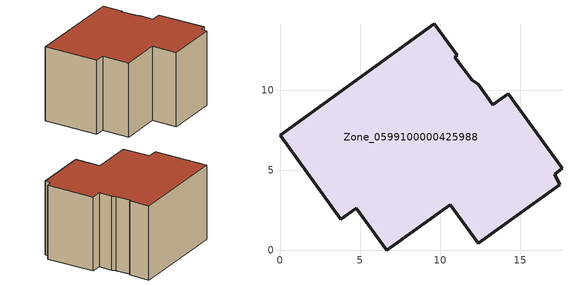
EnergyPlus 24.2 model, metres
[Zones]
Zone_0599100000425988
 floor ground (C_G): 13.3,9.07 14.26,9.77 17.61,5.12 17.16,4.74 17.46,4.09 12.38,0.42 10.62,2.84 6.67,0 4.76,2.6 3.8,1.92 0,7.18 9.64,14.14 11.05,12.18 10.9,12.06 12.02,10.62 12.37,10.35 z0
 wall outside (C_F): 11.05,12.18 9.64,14.14 0,7.18 3.8,1.92 4.76,2.6 6.67,0 10.62,2.84 12.38,0.42 17.46,4.09 17.16,4.74 17.61,5.12 14.26,9.77 13.3,9.07 12.37,10.35 12.02,10.62 10.9,12.06 11.05,12.18 z0:8.77
 roof outside (C_R): 13.3,9.07 12.37,10.35 12.02,10.62 10.9,12.06 11.05,12.18 9.64,14.14 0,7.18 3.8,1.92 4.76,2.6 6.67,0 10.62,2.84 12.38,0.42 17.46,4.09 17.16,4.74 17.61,5.12 14.26,9.77 z8.77
[BUILDING]
Pand.0599100000425988: North Axis=0; Terrain=City; Loads Convergence Tolerance Value=0.04; Temperature Convergence Tolerance Value=0.4; Solar Distribution=FullExterior; Maximum Number of Warmup Days=25; Minimum Number of Warmup Days=1
[Site:Location]
Rotterdam.The.Hague.AP_ZH_NLD Design_Conditions: Latitude=51.96; Longitude=4.45; Time Zone=1; Elevation=-4.5
[SITE:GROUNDTEMPERATURE:BUILDINGSURFACE]
18, 18, 18, 18, 18, 18, 18, 18, 18, 18, 18, 18
[MATERIAL] Thermal Absorptance=0.9; Solar Absorptance=0.7; Visible Absorptance=0.7
Name | Roughness | Thickness | Conductivity | Density | Specific Heat
G.D.2006-2014 | MediumSmooth | 0.15 | 0.06 | 540 | 1210
F.D.2006-2014 | Rough | 0.3 | 0.12 | 1920 | 840
R.D.2006-2014 | MediumRough | 0.2 | 0.08 | 1500 | 1000
[CONSTRUCTION]
C_G: G.D.2006-2014
C_F: F.D.2006-2014
C_R: R.D.2006-2014
[ZONE]
Zone_0599100000425988: Type=1; Multiplier=1; Ceiling Height=Autocalculate; Volume=Autocalculate; Floor Area=autocalculate; Part of Total Floor Area=Yes
[ZONEINFILTRATION:DESIGNFLOWRATE]
Infil_Zone_0599100000425988: Zone or ZoneList or Space or SpaceList=Zone_0599100000425988; Schedule=AlwaysOn; Design Flow Rate Calculation Method=Flow/Area; Flow Rate per Floor Area=0.0021; Constant Term Coefficient=1; Temperature Term Coefficient=0; Velocity Term Coefficient=0; Velocity Squared Term Coefficient=0
[HVACTEMPLATE:ZONE:IDEALLOADSAIRSYSTEM]
Zone_0599100000425988: Maximum Heating Supply Air Temperature=50; Minimum Cooling Supply Air Temperature=13; Maximum Heating Supply Air Humidity Ratio=0.0156; Minimum Cooling Supply Air Humidity Ratio=0.0077; Heating Limit=NoLimit; Cooling Limit=NoLimit; Dehumidification Control Type=ConstantSensibleHeatRatio; Cooling Sensible Heat Ratio=0.7; Dehumidification Setpoint=60; Humidification Control Type=None; Humidification Setpoint=30; Outdoor Air Method=None; Outdoor Air Flow Rate per Person=0.00944; Outdoor Air Flow Rate per Zone Floor Area=0; Outdoor Air Flow Rate per Zone=0; Demand Controlled Ventilation Type=None; Outdoor Air Economizer Type=NoEconomizer; Heat Recovery Type=None; Sensible Heat Recovery Effectiveness=0.7; Latent Heat Recovery Effectiveness=0.65
[ZONECONTROL:THERMOSTAT]
ThermostatControl_Zone_0599100000425988: Zone or ZoneList=Zone_0599100000425988; Control Type Schedule=DualSetpointControlType; Control 1=Thermostat_Zone_0599100000425988; Temperature Difference Between Cutout And Setpoint=0
[THERMOSTATSETPOINT:DUALSETPOINT]
Thermostat_Zone_0599100000425988: Heating Setpoint Temperature Schedule=HeatingSetpoint_Zone_0599100000425988; Cooling Setpoint Temperature Schedule=CoolingSetpoint_Zone_0599100000425988
[SCHEDULE:COMPACT]
HeatingSetpoint_Zone_0599100000425988: Through: 12/31, For: AllDays, Until: 24:00, 21
CoolingSetpoint_Zone_0599100000425988: Through: 12/31, For: AllDays, Until: 24:00, 24
DualSetpointControlType: Through: 12/31, For: AllDays, Until: 24:00, 4
AlwaysOn: Through: 12/31, For: AllDays, Until: 24:00, 1
